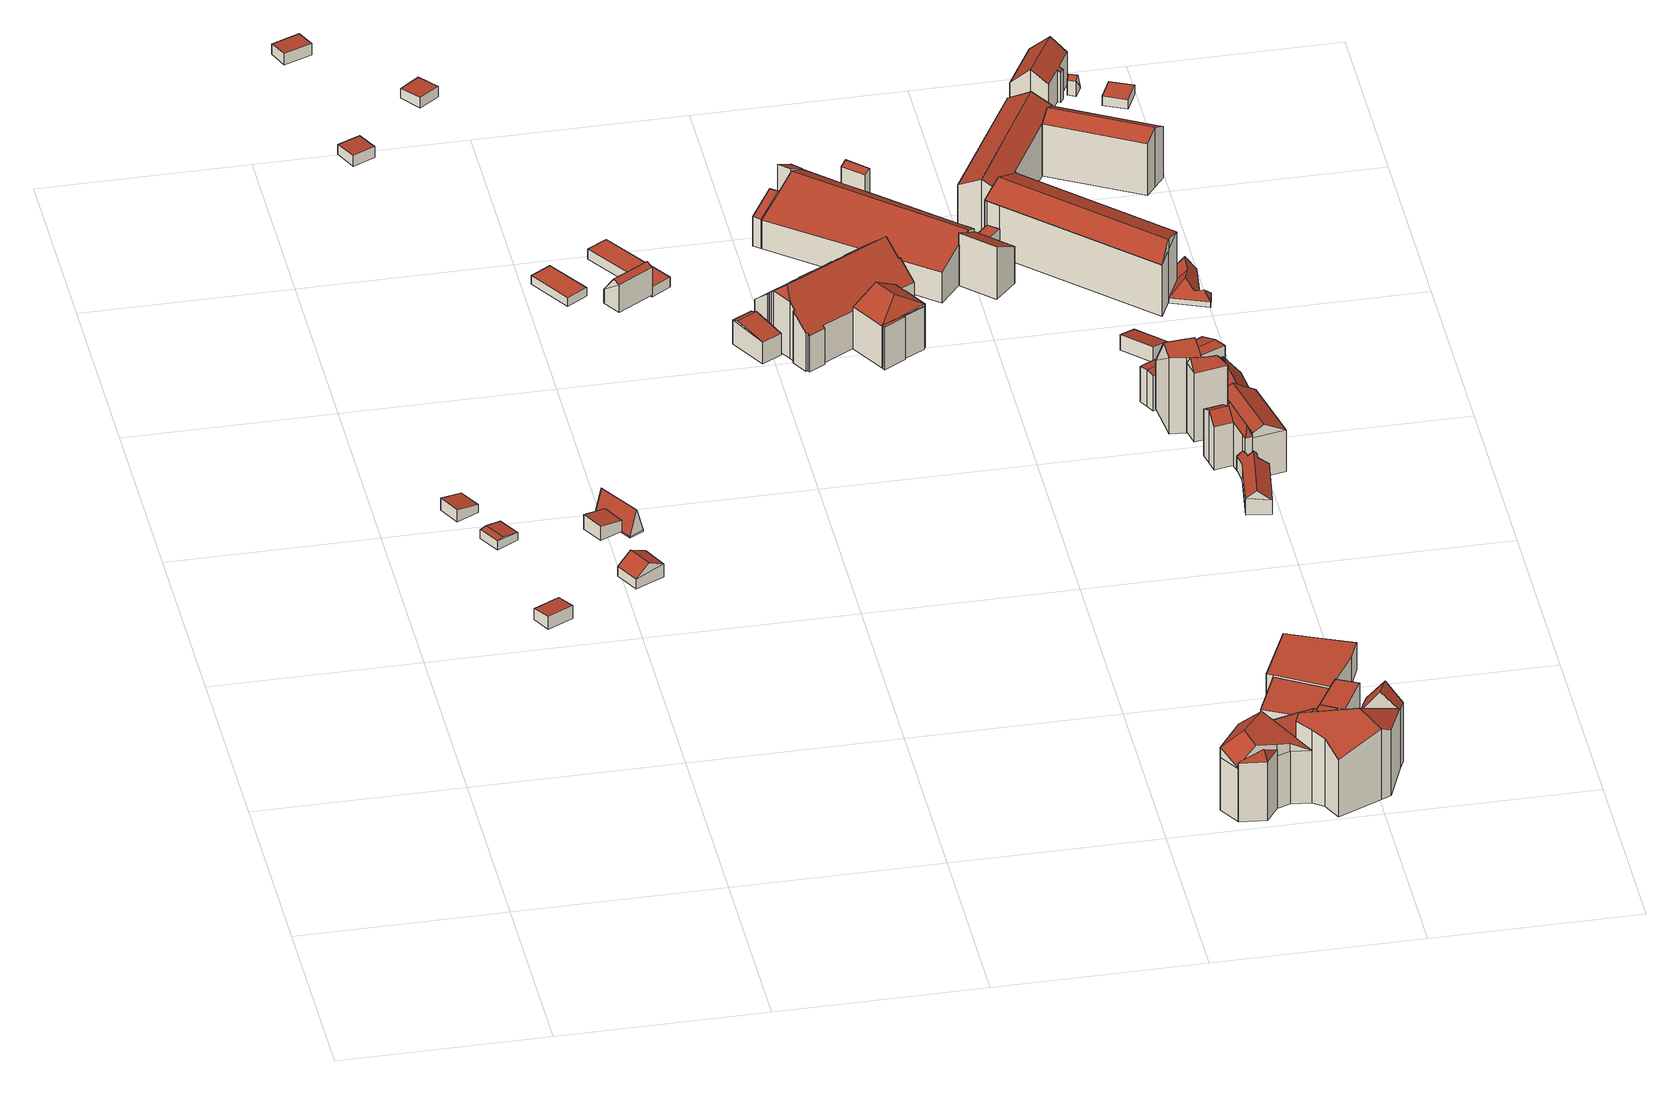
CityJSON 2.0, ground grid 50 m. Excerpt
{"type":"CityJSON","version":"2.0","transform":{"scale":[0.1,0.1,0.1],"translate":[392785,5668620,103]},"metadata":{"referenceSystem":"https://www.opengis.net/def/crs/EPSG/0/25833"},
"CityObjects":{
"building1":{"type":"Building","attributes":{"Dachtyp_tdc":"tdcPolyFlatRoof","Gemeindeschluessel":14627140,"Dachneigung":5.6,"QualitaetDacherkennung":72,"Geometrietyp2DReferenz":"3000","function":"31001_9998","roofType":"2100","measuredHeight":3.53},"geometry":[{"type":"MultiSurface","lod":"2","boundaries":[[[0,1,2,3]],[[1,4,5,2]],[[4,6,7,5]],[[6,0,3,7]],[[6,4,1,0]],[[3,2,5,7]]],"semantics":{"surfaces":[{"type":"WallSurface"},{"type":"RoofSurface"},{"type":"GroundSurface"}],"values":[0,0,0,0,1,2]}}]},
"building2":{"type":"Building","attributes":{"Dachtyp_tdc":"tdcPolyFlatRoof","Gemeindeschluessel":14627140,"Dachneigung":10.7,"QualitaetDacherkennung":77,"Geometrietyp2DReferenz":"3000","function":"31001_9998","roofType":"2100","measuredHeight":3.23},"geometry":[{"type":"MultiSurface","lod":"2","boundaries":[[[8,9,10,11]],[[9,12,13,10]],[[12,14,15,13]],[[14,8,11,15]],[[14,12,9,8]],[[11,10,13,15]]],"semantics":{"surfaces":[{"type":"WallSurface"},{"type":"RoofSurface"},{"type":"GroundSurface"}],"values":[0,0,0,0,1,2]}}]},
"building3":{"type":"Building","attributes":{"Dachtyp_tdc":"tdcGableRoof","Gemeindeschluessel":14627140,"Dachneigung":10.12,"QualitaetDacherkennung":85,"Geometrietyp2DReferenz":"3000","function":"31001_9998","roofType":"3100","measuredHeight":2.85},"geometry":[{"type":"MultiSurface","lod":"2","boundaries":[[[16,17,18,19]],[[17,20,21,18]],[[20,22,23,21]],[[22,16,19,23]],[[20,17,24]],[[16,22,25]],[[17,16,25,24]],[[22,20,24,25]],[[19,18,21,23]]],"semantics":{"surfaces":[{"type":"WallSurface"},{"type":"RoofSurface"},{"type":"GroundSurface"}],"values":[0,0,0,0,0,0,1,1,2]}}]},
"building4":{"type":"Building","attributes":{"Dachtyp_tdc":"tdcGableRoof","Gemeindeschluessel":14627140,"Dachneigung":37.44,"QualitaetDacherkennung":14,"Geometrietyp2DReferenz":"3000","function":"31001_9998","roofType":"3100","measuredHeight":5.5},"geometry":[{"type":"MultiSurface","lod":"2","boundaries":[[[26,27,28,29]],[[27,30,31,28]],[[30,32,33,31]],[[32,26,29,33]],[[30,27,34]],[[26,32,35]],[[27,26,35,34]],[[32,30,34,35]],[[29,28,31,33]]],"semantics":{"surfaces":[{"type":"WallSurface"},{"type":"RoofSurface"},{"type":"GroundSurface"}],"values":[0,0,0,0,0,0,1,1,2]}}]},
"building5":{"type":"Building","attributes":{"Dachtyp_tdc":"tdcPolyFlatRoof","Gemeindeschluessel":14627140,"Dachneigung":8.42,"QualitaetDacherkennung":83,"Geometrietyp2DReferenz":"3000","function":"31001_9998","roofType":"2100","measuredHeight":3.86},"geometry":[{"type":"MultiSurface","lod":"2","boundaries":[[[36,37,38,39]],[[37,40,41,38]],[[40,42,43,41]],[[42,36,39,43]],[[42,40,37,36]],[[39,38,41,43]]],"semantics":{"surfaces":[{"type":"WallSurface"},{"type":"RoofSurface"},{"type":"GroundSurface"}],"values":[0,0,0,0,1,2]}}]},
"building6":{"type":"Building","attributes":{"Dachtyp_tdc":"tdcFreeFormRoof","Gemeindeschluessel":14627140,"Dachneigung":73.21,"QualitaetDacherkennung":10,"Geometrietyp2DReferenz":"3000","function":"31001_9998","roofType":"5000","measuredHeight":6.82},"geometry":[{"type":"MultiSurface","lod":"2","boundaries":[[[44,45,46,47]],[[45,48,49,46]],[[48,50,51,49]],[[50,44,47,51]],[[52,50,48]],[[53,52,48,45]],[[53,45,44]],[[52,53,44,50]],[[47,46,49,51]]],"semantics":{"surfaces":[{"type":"WallSurface"},{"type":"RoofSurface"},{"type":"GroundSurface"}],"values":[0,0,0,0,0,1,0,1,2]}}]},
"building7":{"type":"Building","attributes":{"Dachtyp_tdc":"tdcPolyFlatRoof","Gemeindeschluessel":14627140,"Dachneigung":3.16,"QualitaetDacherkennung":84,"Geometrietyp2DReferenz":"3000","function":"31001_9998","roofType":"2100","measuredHeight":3.12},"geometry":[{"type":"MultiSurface","lod":"2","boundaries":[[[54,55,56,57]],[[55,58,59,56]],[[58,60,61,59]],[[60,54,57,61]],[[60,58,55,54]],[[57,56,59,61]]],"semantics":{"surfaces":[{"type":"WallSurface"},{"type":"RoofSurface"},{"type":"GroundSurface"}],"values":[0,0,0,0,1,2]}}]},
"building8":{"type":"Building","attributes":{"Dachtyp_tdc":"tdcPolyFlatRoof","Gemeindeschluessel":14627140,"Dachneigung":3.9,"QualitaetDacherkennung":81,"Geometrietyp2DReferenz":"3000","function":"31001_9998","roofType":"2100","measuredHeight":3.04},"geometry":[{"type":"MultiSurface","lod":"2","boundaries":[[[62,63,64,65]],[[63,66,67,64]],[[66,68,69,67]],[[68,62,65,69]],[[68,66,63,62]],[[65,64,67,69]]],"semantics":{"surfaces":[{"type":"WallSurface"},{"type":"RoofSurface"},{"type":"GroundSurface"}],"values":[0,0,0,0,1,2]}}]},
"building9":{"type":"Building","attributes":{"Dachtyp_tdc":"tdcPolyFlatRoof","Gemeindeschluessel":14627140,"Dachneigung":2.92,"QualitaetDacherkennung":73,"Geometrietyp2DReferenz":"3000","function":"31001_9998","roofType":"2100","measuredHeight":2.95},"geometry":[{"type":"MultiSurface","lod":"2","boundaries":[[[70,71,72,73]],[[71,74,75,72]],[[74,76,77,75]],[[76,70,73,77]],[[76,74,71,70]],[[73,72,75,77]]],"semantics":{"surfaces":[{"type":"WallSurface"},{"type":"RoofSurface"},{"type":"GroundSurface"}],"values":[0,0,0,0,1,2]}}]},
"building10":{"type":"Building","attributes":{"Dachtyp_tdc":"tdcPolyFlatRoof","Gemeindeschluessel":14627140,"Dachneigung":0,"QualitaetDacherkennung":86,"Geometrietyp2DReferenz":"3000","function":"31001_9998","roofType":"1000","measuredHeight":2.3},"geometry":[{"type":"MultiSurface","lod":"2","boundaries":[[[78,79,80,81]],[[79,82,83,80]],[[82,84,85,83]],[[84,78,81,85]],[[84,82,79,78]],[[81,80,83,85]]],"semantics":{"surfaces":[{"type":"WallSurface"},{"type":"RoofSurface"},{"type":"GroundSurface"}],"values":[0,0,0,0,1,2]}}]},
"building11":{"type":"Building","attributes":{"Dachtyp_tdc":"tdcGableRoof","Gemeindeschluessel":14627140,"Dachneigung":53.63,"QualitaetDacherkennung":1,"Geometrietyp2DReferenz":"3000","function":"31001_9998","roofType":"3100","measuredHeight":8.43},"geometry":[{"type":"MultiSurface","lod":"2","boundaries":[[[86,87,88,89]],[[87,90,91,88]],[[90,92,93,91]],[[92,86,89,93]],[[90,87,94]],[[86,92,95]],[[87,86,95,94]],[[92,90,94,95]],[[89,88,91,93]]],"semantics":{"surfaces":[{"type":"WallSurface"},{"type":"RoofSurface"},{"type":"GroundSurface"}],"values":[0,0,0,0,0,0,1,1,2]}}]},
"building12":{"type":"Building","attributes":{"Dachtyp_tdc":"tdcGableRoof","Gemeindeschluessel":14627140,"Dachneigung":10.16,"QualitaetDacherkennung":13,"Geometrietyp2DReferenz":"3000","function":"31001_9998","roofType":"3100","measuredHeight":7.3},"geometry":[{"type":"MultiSurface","lod":"2","boundaries":[[[96,97,98,99]],[[97,100,101,98]],[[100,102,103,101]],[[102,96,99,103]],[[100,97,104]],[[96,102,105]],[[97,96,105,104]],[[102,100,104,105]],[[99,98,101,103]]],"semantics":{"surfaces":[{"type":"WallSurface"},{"type":"RoofSurface"},{"type":"GroundSurface"}],"values":[0,0,0,0,0,0,1,1,2]}}]},
"building13":{"type":"Building","attributes":{"Dachtyp_tdc":"tdcPolyFlatRoof","Gemeindeschluessel":14627140,"Dachneigung":0,"QualitaetDacherkennung":69,"Geometrietyp2DReferenz":"3000","function":"31001_9998","roofType":"1000","measuredHeight":2.69},"geometry":[{"type":"MultiSurface","lod":"2","boundaries":[[[106,107,108,109]],[[107,110,111,108]],[[110,112,113,111]],[[112,114,115,113]],[[114,106,109,115]],[[114,112,110,107,106]],[[109,108,111,113,115]]],"semantics":{"surfaces":[{"type":"WallSurface"},{"type":"RoofSurface"},{"type":"GroundSurface"}],"values":[0,0,0,0,0,1,2]}}]},
"building14":{"type":"Building","attributes":{"name":"Jahnhalle","Gemeindeschluessel":14627140,"Geometrietyp2DReferenz":"3000","function":"31001_3211","roofType":"9999"},"children":["building14-1","building14-2","building14-3"]},
"building14-1":{"type":"BuildingPart","attributes":{"Dachtyp_tdc":"tdcHipAndGableRoof","Dachneigung":29.48,"QualitaetDacherkennung":60,"Geometrietyp2DReferenz":"3000","roofType":"5000","measuredHeight":15.18},"parents":["building14"],"geometry":[{"type":"MultiSurface","lod":"2","boundaries":[[[116,117,118,119,120]],[[117,121,122,118]],[[121,123,124,122]],[[123,125,126,124]],[[125,127,128,129,126]],[[130,131,132,133,134]],[[130,135,127,125,136]],[[125,123,121,117,116,137,136]],[[137,131,130,136]],[[119,118,122,124,126,129,134,133,138]],[[135,128,127]],[[130,134,129,128,135]],[[139,132,131,137]],[[138,133,132,139]],[[116,120,139,137]],[[138,139,120,119]]],"semantics":{"surfaces":[{"type":"WallSurface"},{"type":"RoofSurface"},{"type":"GroundSurface"},{"type":"ClosureSurface"}],"values":[0,0,0,0,0,0,1,1,1,2,0,3,0,3,0,3]}}]},
"building14-2":{"type":"BuildingPart","attributes":{"Dachtyp_tdc":"tdcGableAndHippedGRoof","Dachneigung":40.04,"QualitaetDacherkennung":63,"Geometrietyp2DReferenz":"3000","roofType":"9999","measuredHeight":17.91},"parents":["building14"],"geometry":[{"type":"MultiSurface","lod":"2","boundaries":[[[140,141,142,143]],[[141,144,145,142]],[[144,146,147,145]],[[146,148,149,147]],[[148,150,151,149]],[[150,152,153,151]],[[152,154,155,153]],[[154,156,157,155]],[[156,158,159,157]],[[158,160,161,159]],[[160,162,163,161]],[[162,164,165,163]],[[164,166,167,165]],[[166,168,169,167]],[[168,170,171,169]],[[170,172,173,171]],[[172,174,175,173]],[[174,176,177,175]],[[176,178,179,177]],[[178,180,119,179]],[[180,120,119]],[[132,181,182,133]],[[181,183,184,182]],[[183,185,186,184]],[[185,187,188,186]],[[187,189,190,188]],[[189,191,192,190]],[[191,193,194,192]],[[193,195,196,194]],[[195,197,198,196]],[[197,199,200,198]],[[199,201,202,200]],[[201,203,204,202]],[[203,205,206,204]],[[205,207,208,206]],[[207,209,210,208]],[[209,211,212,210]],[[211,213,214,212]],[[199,197,215]],[[207,205,203]],[[197,195,193,191,189,187,185,183,181,132,139,120,180,178,176,174,172,215]],[[203,201,199,215,172,170,168,166,164,162,160,158,156,154,152,150,148,146,144,141,140,216,217,218,219,220,213,211,209,207]],[[214,221,222,223,224,225,143,142,145,147,149,151,153,155,157,159,161,163,165,167,169,171,173,175,177,179,119,138,133,182,184,186,188,190,192,194,196,198,200,202,204,206,208,210,212]],[[213,220,221,214]],[[220,219,222,221]],[[219,218,223,222]],[[218,217,224,223]],[[217,216,225,224]],[[216,140,143,225]],[[133,138,139,132]],[[138,119,120,139]]],"semantics":{"surfaces":[{"type":"WallSurface"},{"type":"RoofSurface"},{"type":"GroundSurface"},{"type":"ClosureSurface"}],"values":[0,0,0,0,0,0,0,0,0,0,0,0,0,0,0,0,0,0,0,0,0,0,0,0,0,0,0,0,0,0,0,0,0,0,0,0,0,0,1,1,1,1,2,0,0,0,0,0,0,3,3]}}]},
"building14-3":{"type":"BuildingPart","attributes":{"Dachtyp_tdc":"tdcPolyFlatRoof","Dachneigung":0,"QualitaetDacherkennung":20,"Geometrietyp2DReferenz":"3000","roofType":"1000","measuredHeight":11.59},"parents":["building14"],"geometry":[{"type":"MultiSurface","lod":"2","boundaries":[[[226,227,228,229]],[[227,230,231,228]],[[230,232,233,231]],[[232,234,130,134,233]],[[128,226,229,129]],[[128,135,234,232,230,227,226]],[[229,228,231,233,134,129]],[[135,130,234]],[[129,134,130,135,128]]],"semantics":{"surfaces":[{"type":"WallSurface"},{"type":"RoofSurface"},{"type":"GroundSurface"},{"type":"ClosureSurface"}],"values":[0,0,0,0,0,1,2,0,3]}}]},
"building15":{"type":"Building","attributes":{"Gemeindeschluessel":14627140,"Geometrietyp2DReferenz":"3000","function":"31001_9998","roofType":"9999"},"children":["building15-1","building15-2","building15-3","building15-4","building15-5","building15-6"]},
"building15-1":{"type":"BuildingPart","attributes":{"Dachtyp_tdc":"tdcFreeFormRoof","Dachneigung":39.47,"QualitaetDacherkennung":23,"Geometrietyp2DReferenz":"3000","roofType":"5000","measuredHeight":22.18},"parents":["building15"],"geometry":[{"type":"MultiSurface","lod":"2","boundaries":[[[235,236,237,238,239,240]],[[236,241,242,237]],[[241,243,244,242]],[[243,245,246,247,244]],[[248,249,250,251,252]],[[249,253,254,250]],[[253,255,256,254]],[[255,257,258,256]],[[257,259,260,261,258]],[[253,249,248,262]],[[248,263,264,245,243,241,236,235,265,262]],[[265,266,259,257,255,253,262]],[[261,267,268,238,237,242,244,247,251,250,254,256,258]],[[269,260,259,266]],[[267,261,260,270,271,272]],[[270,260,269]],[[273,271,270,269,266,265]],[[268,267,272,274]],[[274,272,271,273]],[[235,240,273,265]],[[268,274,239,238]],[[274,273,240,239]],[[252,263,248]],[[264,246,245]],[[252,251,247,246]],[[252,246,264,263]]],"semantics":{"surfaces":[{"type":"WallSurface"},{"type":"RoofSurface"},{"type":"GroundSurface"},{"type":"ClosureSurface"}],"values":[0,0,0,0,0,0,0,0,0,1,1,1,2,0,3,3,0,3,3,0,3,3,0,0,3,3]}}]},
"building15-2":{"type":"BuildingPart","attributes":{"Dachtyp_tdc":"tdcPolyFlatRoof","Dachneigung":0,"QualitaetDacherkennung":80,"Geometrietyp2DReferenz":"3000","roofType":"1000","measuredHeight":6.8},"parents":["building15"],"geometry":[{"type":"MultiSurface","lod":"2","boundaries":[[[275,276,277,278,279,280]],[[276,281,282,277]],[[281,283,284,285,282]],[[281,276,275,286,283]],[[285,278,277,282]],[[280,286,275]],[[279,278,285,284]],[[279,284,283,286,280]]],"semantics":{"surfaces":[{"type":"WallSurface"},{"type":"RoofSurface"},{"type":"GroundSurface"},{"type":"ClosureSurface"}],"values":[0,0,0,1,2,0,3,3]}}]},
"building15-3":{"type":"BuildingPart","attributes":{"Dachtyp_tdc":"tdcFreeFormRoof","Dachneigung":60.62,"QualitaetDacherkennung":15,"Geometrietyp2DReferenz":"3000","roofType":"5000","measuredHeight":18.56},"parents":["building15"],"geometry":[{"type":"MultiSurface","lod":"2","boundaries":[[[287,288,289,290,291]],[[288,292,293,289]],[[292,294,295,296,297,293]],[[298,294,292]],[[299,298,292,288]],[[299,288,287]],[[298,299,287,300,294]],[[290,289,293,297]],[[300,295,294]],[[291,290,297,296]],[[291,296,295,300,287]]],"semantics":{"surfaces":[{"type":"WallSurface"},{"type":"RoofSurface"},{"type":"GroundSurface"},{"type":"ClosureSurface"}],"values":[0,0,0,1,1,1,1,2,0,3,3]}}]},
"building15-4":{"type":"BuildingPart","attributes":{"Dachtyp_tdc":"tdcGableRoof","Dachneigung":27.91,"QualitaetDacherkennung":4,"Geometrietyp2DReferenz":"3000","roofType":"3100","measuredHeight":9.73},"parents":["building15"],"geometry":[{"type":"MultiSurface","lod":"2","boundaries":[[[301,302,303,304]],[[302,279,278,303]],[[284,305,306,285]],[[305,239,238,306]],[[271,273,240,307,308,309]],[[310,286,280,311,312,309,308]],[[301,312,311,302]],[[302,311,280,279]],[[284,283,310,308,307,305]],[[305,307,240,239]],[[238,268,267,304,303,278,285,306]],[[267,268,274,272]],[[268,238,239,274]],[[267,272,301,304]],[[285,278,279,284]],[[272,271,309,312,301]],[[283,286,310]],[[279,280,286,283,284]],[[272,274,273,271]],[[274,239,240,273]]],"semantics":{"surfaces":[{"type":"WallSurface"},{"type":"RoofSurface"},{"type":"GroundSurface"},{"type":"ClosureSurface"}],"values":[0,0,0,0,1,1,0,0,0,0,2,3,3,3,3,3,0,3,3,3]}}]},
"building15-5":{"type":"BuildingPart","attributes":{"Dachtyp_tdc":"tdcFreeFormRoof","Dachneigung":27.59,"QualitaetDacherkennung":27,"Geometrietyp2DReferenz":"3000","roofType":"5000","measuredHeight":21.05},"parents":["building15"],"geometry":[{"type":"MultiSurface","lod":"2","boundaries":[[[313,291,290,314]],[[296,315,316,297]],[[315,317,312,301,304,316]],[[260,313,314,261]],[[318,295,300,319,320]],[[260,269,321,320,319,322,323]],[[321,324,325,318,320]],[[315,325,324,317]],[[260,323,313]],[[313,323,322,287,291]],[[296,295,318,325,315]],[[314,290,297,316,304,267,261]],[[297,290,291,296]],[[271,309,312,317,270]],[[261,267,272,271,270,260]],[[272,267,304,301]],[[272,301,312,309,271]],[[317,324,321,269,270]],[[270,269,260]],[[322,319,300,287]],[[291,287,300,295,296]]],"semantics":{"surfaces":[{"type":"WallSurface"},{"type":"RoofSurface"},{"type":"GroundSurface"},{"type":"ClosureSurface"}],"values":[0,0,0,0,1,1,1,0,0,0,0,2,3,0,3,3,3,0,3,0,3]}}]},
"building15-6":{"type":"BuildingPart","attributes":{"Dachtyp_tdc":"tdcGableRoof","Dachneigung":49.63,"QualitaetDacherkennung":71,"Geometrietyp2DReferenz":"3000","roofType":"3100","measuredHeight":21.28},"parents":["building15"],"geometry":[{"type":"MultiSurface","lod":"2","boundaries":[[[246,326,327,247]],[[326,328,329,327]],[[328,252,251,329]],[[328,326,330]],[[326,246,264,331,330]],[[252,328,330,331,263]],[[247,327,329,251]],[[246,247,251,252]],[[263,331,264]],[[252,263,264,246]]],"semantics":{"surfaces":[{"type":"WallSurface"},{"type":"RoofSurface"},{"type":"GroundSurface"},{"type":"ClosureSurface"}],"values":[0,0,0,0,1,1,2,3,0,3]}}]},
"building16":{"type":"Building","attributes":{"name":"Bildungs- und Tagungsstätte der Bundesagentur für Arbeit","Gemeindeschluessel":14627140,"Geometrietyp2DReferenz":"3000","function":"31001_3021","roofType":"9999"},"children":["building16-1","building16-2","building16-3","building16-4","building16-5"]},
"building16-1":{"type":"BuildingPart","attributes":{"Dachtyp_tdc":"tdcPolyFlatRoof","Dachneigung":19.35,"QualitaetDacherkennung":37,"Geometrietyp2DReferenz":"3000","roofType":"2100","measuredHeight":15.21},"parents":["building16"],"geometry":[{"type":"MultiSurface","lod":"2","boundaries":[[[332,333,334]],[[332,335,336,333]],[[335,337,338,336]],[[337,339,340,338]],[[339,341,340]],[[339,337,335,332]],[[333,336,338,340]],[[334,341,339,332]],[[334,333,340,341]]],"semantics":{"surfaces":[{"type":"WallSurface"},{"type":"RoofSurface"},{"type":"GroundSurface"},{"type":"ClosureSurface"}],"values":[0,0,0,0,0,1,2,0,3]}}]},
"building16-2":{"type":"BuildingPart","attributes":{"Dachtyp_tdc":"tdcPolyFlatRoof","Dachneigung":17.96,"QualitaetDacherkennung":62,"Geometrietyp2DReferenz":"3000","roofType":"2100","measuredHeight":10.67},"parents":["building16"],"geometry":[{"type":"MultiSurface","lod":"2","boundaries":[[[342,343,344,345]],[[343,346,347,348,344]],[[349,342,345,350,351]],[[349,346,343,342]],[[345,344,348,350]],[[349,351,347,346]],[[351,350,348,347]]],"semantics":{"surfaces":[{"type":"WallSurface"},{"type":"RoofSurface"},{"type":"GroundSurface"},{"type":"ClosureSurface"}],"values":[0,0,0,1,2,0,3]}}]},
"building16-3":{"type":"BuildingPart","attributes":{"Dachtyp_tdc":"tdcGableRoof","Dachneigung":17.79,"QualitaetDacherkennung":44,"Geometrietyp2DReferenz":"3000","roofType":"3100","measuredHeight":12.43},"parents":["building16"],"geometry":[{"type":"MultiSurface","lod":"2","boundaries":[[[347,352,353,348]],[[354,334,333,355]],[[341,356,357,340]],[[356,358,359,357]],[[358,360,361,362,359]],[[363,364,365,366]],[[364,351,350,365]],[[367,360,358,356,341,334,354,368]],[[368,352,347,351,364,363,369,367]],[[350,348,353,370,355,333,340,357,359,362,371,366,365]],[[348,350,351,347]],[[370,353,352,368]],[[370,368,354,355]],[[340,333,334,341]],[[372,361,360,367]],[[371,362,361,372]],[[369,372,367]],[[363,366,371,372,369]]],"semantics":{"surfaces":[{"type":"WallSurface"},{"type":"RoofSurface"},{"type":"GroundSurface"},{"type":"ClosureSurface"}],"values":[0,0,0,0,0,0,0,1,1,2,3,3,3,3,0,3,0,3]}}]},
"building16-4":{"type":"BuildingPart","attributes":{"Dachtyp_tdc":"tdcPolyFlatRoof","Dachneigung":29.34,"QualitaetDacherkennung":86,"Geometrietyp2DReferenz":"3000","roofType":"2100","measuredHeight":14.32},"parents":["building16"],"geometry":[{"type":"MultiSurface","lod":"2","boundaries":[[[373,374,363,366,375]],[[361,376,377,362]],[[376,373,375,377]],[[376,361,372,369,374,373]],[[375,366,371,362,377]],[[369,363,374]],[[361,362,371,372]],[[372,371,366,363,369]]],"semantics":{"surfaces":[{"type":"WallSurface"},{"type":"RoofSurface"},{"type":"GroundSurface"},{"type":"ClosureSurface"}],"values":[0,0,0,1,2,0,3,3]}}]},
"building16-5":{"type":"BuildingPart","attributes":{"Dachtyp_tdc":"tdcPolyFlatRoof","Dachneigung":29.44,"QualitaetDacherkennung":58,"Geometrietyp2DReferenz":"3000","roofType":"2100","measuredHeight":13.15},"parents":["building16"],"geometry":[{"type":"MultiSurface","lod":"2","boundaries":[[[378,379,380,353,352]],[[379,381,382,380]],[[381,383,354,355,382]],[[383,381,379,378]],[[353,380,382,355,370]],[[352,368,354,383,378]],[[352,353,370,368]],[[370,355,354,368]]],"semantics":{"surfaces":[{"type":"WallSurface"},{"type":"RoofSurface"},{"type":"GroundSurface"},{"type":"ClosureSurface"}],"values":[0,0,0,1,2,0,3,3]}}]},
"building17":{"type":"Building","attributes":{"Gemeindeschluessel":14627140,"Geometrietyp2DReferenz":"3000","function":"31001_9998","roofType":"9999"},"children":["building17-1","building17-2"]},
"building17-1":{"type":"BuildingPart","attributes":{"Dachtyp_tdc":"tdcPolyFlatRoof","Dachneigung":0,"QualitaetDacherkennung":72,"Geometrietyp2DReferenz":"3000","roofType":"1000","measuredHeight":8.13},"parents":["building17"],"geometry":[{"type":"MultiSurface","lod":"2","boundaries":[[[384,385,386,387]],[[385,388,389,386]],[[390,391,392,393]],[[391,394,395,392]],[[394,384,387,395]],[[394,391,390,388,385,384]],[[387,386,389,393,392,395]],[[393,389,388,390]]],"semantics":{"surfaces":[{"type":"WallSurface"},{"type":"RoofSurface"},{"type":"GroundSurface"},{"type":"ClosureSurface"}],"values":[0,0,0,0,0,1,2,3]}}]},
"building17-2":{"type":"BuildingPart","attributes":{"Dachtyp_tdc":"tdcPolyFlatRoof","Dachneigung":0,"QualitaetDacherkennung":60,"Geometrietyp2DReferenz":"3000","roofType":"1000","measuredHeight":8.15},"parents":["building17"],"geometry":[{"type":"MultiSurface","lod":"2","boundaries":[[[396,390,393,397]],[[398,399,389,388]],[[398,400,401,399]],[[400,396,397,401]],[[400,398,388,390,396]],[[397,393,389,399,401]],[[388,389,393,390]]],"semantics":{"surfaces":[{"type":"WallSurface"},{"type":"RoofSurface"},{"type":"GroundSurface"},{"type":"ClosureSurface"}],"values":[0,0,0,0,1,2,3]}}]},
"building18":{"type":"Building","attributes":{"Dachtyp_tdc":"tdcPolyFlatRoof","Gemeindeschluessel":14627140,"Dachneigung":0,"QualitaetDacherkennung":44,"Geometrietyp2DReferenz":"3000","function":"31001_9998","roofType":"1000","measuredHeight":7.28},"geometry":[{"type":"MultiSurface","lod":"2","boundaries":[[[402,403,277,282]],[[403,404,405,277]],[[404,406,407,405]],[[406,408,409,407]],[[408,410,411,409]],[[410,412,413,411]],[[412,414,415,413]],[[414,402,282,415]],[[414,412,410,408,406,404,403,402]],[[282,277,405,407,409,411,413,415]]],"semantics":{"surfaces":[{"type":"WallSurface"},{"type":"RoofSurface"},{"type":"GroundSurface"}],"values":[0,0,0,0,0,0,0,0,1,2]}}]},
"building19":{"type":"Building","attributes":{"name":"Bildungs- und Tagungsstätte der Bundesagentur für Arbeit","Dachtyp_tdc":"tdcPolyFlatRoof","Gemeindeschluessel":14627140,"Dachneigung":3.19,"QualitaetDacherkennung":77,"Geometrietyp2DReferenz":"3000","function":"31001_3021","roofType":"2100","measuredHeight":3.45},"geometry":[{"type":"MultiSurface","lod":"2","boundaries":[[[416,417,418,419]],[[417,420,421,418]],[[420,422,423,421]],[[422,416,419,423]],[[422,420,417,416]],[[419,418,421,423]]],"semantics":{"surfaces":[{"type":"WallSurface"},{"type":"RoofSurface"},{"type":"GroundSurface"}],"values":[0,0,0,0,1,2]}}]},
"building20":{"type":"Building","attributes":{"Dachtyp_tdc":"tdcFreeFormRoof","Gemeindeschluessel":14627140,"Dachneigung":54.48,"QualitaetDacherkennung":8,"Geometrietyp2DReferenz":"3000","function":"31001_9998","roofType":"5000","measuredHeight":22.22},"geometry":[{"type":"MultiSurface","lod":"2","boundaries":[[[424,425,426,427]],[[425,428,429,426]],[[428,430,431,429]],[[430,432,433,431]],[[432,434,435,433]],[[434,436,437,435]],[[436,424,427,437]],[[425,424,438,439,428]],[[439,438,436,434,432,430]],[[430,428,439]],[[424,436,438]],[[427,426,429,431,433,435,437]]],"semantics":{"surfaces":[{"type":"WallSurface"},{"type":"RoofSurface"},{"type":"GroundSurface"}],"values":[0,0,0,0,0,0,0,1,1,0,0,2]}}]},
"building21":{"type":"Building","attributes":{"Dachtyp_tdc":"tdcFreeFormRoof","Gemeindeschluessel":14627140,"Dachneigung":36.07,"QualitaetDacherkennung":88,"Geometrietyp2DReferenz":"3000","function":"31001_9998","roofType":"5000","measuredHeight":6.5},"geometry":[{"type":"MultiSurface","lod":"2","boundaries":[[[440,441,442,443]],[[441,444,445,442]],[[444,446,447,445]],[[446,448,449,447]],[[448,450,451,449]],[[450,452,453,451]],[[452,454,455,453]],[[454,456,457,455]],[[456,458,459,457]],[[458,440,443,459]],[[460,461,450,448,446,444,441,440]],[[458,456,454,452,461,460]],[[452,450,461]],[[440,458,460]],[[443,442,445,447,449,451,453,455,457,459]]],"semantics":{"surfaces":[{"type":"WallSurface"},{"type":"RoofSurface"},{"type":"GroundSurface"}],"values":[0,0,0,0,0,0,0,0,0,0,1,1,0,0,2]}}]},
"building22":{"type":"Building","attributes":{"Dachtyp_tdc":"tdcFreeFormRoof","Gemeindeschluessel":14627140,"Dachneigung":50.53,"QualitaetDacherkennung":4,"Geometrietyp2DReferenz":"3000","function":"31001_9998","roofType":"5000","measuredHeight":21.6},"geometry":[{"type":"MultiSurface","lod":"2","boundaries":[[[462,463,464,465]],[[463,466,467,464]],[[466,468,469,467]],[[468,470,471,469]],[[470,472,473,471]],[[472,474,475,473]],[[474,476,477,475]],[[476,462,465,477]],[[478,479,480,481,482,476,474]],[[483,478,474,472]],[[483,472,470]],[[479,478,483,470,468]],[[480,479,468,466]],[[481,480,466,463]],[[482,481,463,462]],[[482,462,476]],[[465,464,467,469,471,473,475,477]]],"semantics":{"surfaces":[{"type":"WallSurface"},{"type":"RoofSurface"},{"type":"GroundSurface"}],"values":[0,0,0,0,0,0,0,0,1,1,1,1,1,1,1,0,2]}}]},
"building23":{"type":"Building","attributes":{"Dachtyp_tdc":"tdcFreeFormRoof","Gemeindeschluessel":14627140,"Dachneigung":51.62,"QualitaetDacherkennung":6,"Geometrietyp2DReferenz":"3000","function":"31001_9998","roofType":"5000","measuredHeight":13.93},"geometry":[{"type":"MultiSurface","lod":"2","boundaries":[[[484,485,486,467]],[[485,487,488,486]],[[487,489,469,488]],[[489,484,467,469]],[[490,489,487]],[[491,490,487,485]],[[491,485,484]],[[490,491,484,489]],[[467,486,488,469]]],"semantics":{"surfaces":[{"type":"WallSurface"},{"type":"RoofSurface"},{"type":"GroundSurface"}],"values":[0,0,0,0,1,1,1,1,2]}}]},
"building24":{"type":"Building","attributes":{"Dachtyp_tdc":"tdcPolyFlatRoof","Gemeindeschluessel":14627140,"Dachneigung":17.46,"QualitaetDacherkennung":34,"Geometrietyp2DReferenz":"3000","function":"31001_9998","roofType":"2100","measuredHeight":4.2},"geometry":[{"type":"MultiSurface","lod":"2","boundaries":[[[492,493,494,495]],[[493,496,497,494]],[[496,498,499,497]],[[498,492,495,499]],[[498,496,493,492]],[[495,494,497,499]]],"semantics":{"surfaces":[{"type":"WallSurface"},{"type":"RoofSurface"},{"type":"GroundSurface"}],"values":[0,0,0,0,1,2]}}]},
"building25":{"type":"Building","attributes":{"Dachtyp_tdc":"tdcPolyFlatRoof","Gemeindeschluessel":14627140,"Dachneigung":37.67,"QualitaetDacherkennung":94,"Geometrietyp2DReferenz":"3000","function":"31001_9998","roofType":"2100","measuredHeight":6.27},"geometry":[{"type":"MultiSurface","lod":"2","boundaries":[[[500,501,502,435]],[[501,503,504,502]],[[503,505,437,504]],[[505,500,435,437]],[[505,503,501,500]],[[435,502,504,437]]],"semantics":{"surfaces":[{"type":"WallSurface"},{"type":"RoofSurface"},{"type":"GroundSurface"}],"values":[0,0,0,0,1,2]}}]},
"building26":{"type":"Building","attributes":{"Dachtyp_tdc":"tdcGableRoof","Gemeindeschluessel":14627140,"Dachneigung":10.59,"QualitaetDacherkennung":44,"Geometrietyp2DReferenz":"3000","function":"31001_9998","roofType":"3100","measuredHeight":10.06},"geometry":[{"type":"MultiSurface","lod":"2","boundaries":[[[506,507,508,509]],[[507,510,511,508]],[[510,512,513,511]],[[512,514,515,513]],[[514,516,517,515]],[[516,518,519,517]],[[518,520,521,519]],[[520,506,509,521]],[[516,514,512,510]],[[510,507,506,520,518,516]],[[509,508,511,513,515,517,519,521]]],"semantics":{"surfaces":[{"type":"WallSurface"},{"type":"RoofSurface"},{"type":"GroundSurface"}],"values":[0,0,0,0,0,0,0,0,1,1,2]}}]},
"building27":{"type":"Building","attributes":{"Gemeindeschluessel":14627140,"Geometrietyp2DReferenz":"3000","function":"31001_9998","roofType":"9999"},"children":["building27-1","building27-2","building27-3"]},
"building27-1":{"type":"BuildingPart","attributes":{"Dachtyp_tdc":"tdcGableRoof","Dachneigung":41.22,"QualitaetDacherkennung":81,"Geometrietyp2DReferenz":"3000","roofType":"3100","measuredHeight":14.42},"parents":["building27"],"geometry":[{"type":"MultiSurface","lod":"2","boundaries":[[[522,523,524,525,526]],[[523,527,528,524]],[[527,529,530,528]],[[529,531,532,533,530]],[[527,523,522,534]],[[534,531,529,527]],[[535,525,524,528,530,533,536]],[[522,526,537,534]],[[526,525,535,537]],[[537,538,532,531,534]],[[535,536,538,537]],[[536,533,532,538]]],"semantics":{"surfaces":[{"type":"WallSurface"},{"type":"RoofSurface"},{"type":"GroundSurface"},{"type":"ClosureSurface"}],"values":[0,0,0,0,1,1,2,0,3,0,3,3]}}]},
"building27-2":{"type":"BuildingPart","attributes":{"Dachtyp_tdc":"tdcGableRoof","Dachneigung":29.84,"QualitaetDacherkennung":91,"Geometrietyp2DReferenz":"3000","roofType":"3100","measuredHeight":14.35},"parents":["building27"],"geometry":[{"type":"MultiSurface","lod":"2","boundaries":[[[539,540,541,542]],[[543,544,545,546]],[[544,547,548,545]],[[547,549,550,548]],[[549,539,542,550]],[[551,552,553,539]],[[554,553,552,555,556,557]],[[543,558,557,556,544]],[[544,556,555,547]],[[547,555,552,551,549]],[[539,553,554,559,540]],[[549,551,539]],[[542,541,546,545,548,550]],[[546,541,540,543]],[[558,559,554,557]],[[540,559,558,543]]],"semantics":{"surfaces":[{"type":"WallSurface"},{"type":"RoofSurface"},{"type":"GroundSurface"},{"type":"ClosureSurface"}],"values":[0,0,0,0,0,1,1,0,0,0,0,0,2,3,0,3]}}]},
"building27-3":{"type":"BuildingPart","attributes":{"Dachtyp_tdc":"tdcFreeFormRoof","Dachneigung":70.7,"QualitaetDacherkennung":35,"Geometrietyp2DReferenz":"3000","roofType":"5000","measuredHeight":14.34},"parents":["building27"],"geometry":[{"type":"MultiSurface","lod":"2","boundaries":[[[560,558,543,546,561]],[[559,562,563,541,540]],[[562,564,565,563]],[[564,526,525,565]],[[532,566,567,533]],[[566,560,561,567]],[[538,537,526,564,562,568,569]],[[562,559,568]],[[559,558,569,568]],[[558,560,566,532,538,569]],[[561,546,541,563,565,525,535,536,533,567]],[[540,541,546,543]],[[540,543,558,559]],[[535,525,526,537]],[[536,535,537,538]],[[536,538,532,533]]],"semantics":{"surfaces":[{"type":"WallSurface"},{"type":"RoofSurface"},{"type":"GroundSurface"},{"type":"ClosureSurface"}],"values":[0,0,0,0,0,0,1,1,1,1,2,3,3,3,3,3]}}]},
"building28":{"type":"Building","attributes":{"Dachtyp_tdc":"tdcFreeFormRoof","Gemeindeschluessel":14627140,"Dachneigung":50.84,"QualitaetDacherkennung":69,"Geometrietyp2DReferenz":"3000","function":"31001_9998","roofType":"5000","measuredHeight":12.52},"geometry":[{"type":"MultiSurface","lod":"2","boundaries":[[[570,571,572,573]],[[571,574,575,572]],[[574,576,577,575]],[[576,578,579,577]],[[578,580,581,579]],[[580,582,583,581]],[[582,570,573,583]],[[584,580,578,585]],[[582,584,585,576,574,571,570]],[[582,580,584]],[[578,576,585]],[[573,572,575,577,579,581,583]]],"semantics":{"surfaces":[{"type":"WallSurface"},{"type":"RoofSurface"},{"type":"GroundSurface"}],"values":[0,0,0,0,0,0,0,1,1,0,0,2]}}]},
"building29":{"type":"Building","attributes":{"name":"Bildungs- und Tagungsstätte der Bundesagentur für Arbeit","Gemeindeschluessel":14627140,"Geometrietyp2DReferenz":"3000","function":"31001_3021","roofType":"9999"},"children":["building29-1","building29-2","building29-3"]},
"building29-1":{"type":"BuildingPart","attributes":{"Dachtyp_tdc":"tdcGableRoof","Dachneigung":22.31,"QualitaetDacherkennung":74,"Geometrietyp2DReferenz":"3000","roofType":"3100","measuredHeight":16.93},"parents":["building29"],"geometry":[{"type":"MultiSurface","lod":"2","boundaries":[[[586,587,588,589]],[[587,590,591,588]],[[590,592,593,591]],[[592,594,595,593]],[[594,596,597,595]],[[596,598,599,597]],[[600,586,589,601]],[[600,602,603,604,605,586]],[[604,603,606,607,608,609,610]],[[587,605,604,610,590]],[[590,610,609,592]],[[592,609,608,594]],[[594,608,607,596]],[[596,607,606,611,598]],[[586,605,587]],[[589,588,591,593,595,597,599,601]],[[601,599,598,600]],[[611,606,603,602]],[[598,611,602,600]]],"semantics":{"surfaces":[{"type":"WallSurface"},{"type":"RoofSurface"},{"type":"GroundSurface"},{"type":"ClosureSurface"}],"values":[0,0,0,0,0,0,0,1,1,0,0,0,0,0,0,2,3,0,3]}}]},
"building29-2":{"type":"BuildingPart","attributes":{"Dachtyp_tdc":"tdcGableRoof","Dachneigung":29.55,"QualitaetDacherkennung":73,"Geometrietyp2DReferenz":"3000","roofType":"3100","measuredHeight":16.19},"parents":["building29"],"geometry":[{"type":"MultiSurface","lod":"2","boundaries":[[[612,613,614,615]],[[613,616,617,614]],[[616,618,619,617]],[[618,620,621,619]],[[620,622,623,621]],[[618,616,613,612,624,625]],[[625,626,622,620,618]],[[627,615,614,617,619,621,623]],[[624,628,625]],[[612,615,627,628,624]],[[628,626,625]],[[623,622,626,628,627]]],"semantics":{"surfaces":[{"type":"WallSurface"},{"type":"RoofSurface"},{"type":"GroundSurface"},{"type":"ClosureSurface"}],"values":[0,0,0,0,0,1,1,2,0,3,0,3]}}]},
"building29-3":{"type":"BuildingPart","attributes":{"Dachtyp_tdc":"tdcFreeFormRoof","Dachneigung":27.56,"QualitaetDacherkennung":63,"Geometrietyp2DReferenz":"3000","roofType":"5000","measuredHeight":16.99},"parents":["building29"],"geometry":[{"type":"MultiSurface","lod":"2","boundaries":[[[629,600,601,630]],[[611,631,632,599,598]],[[631,633,634,632]],[[633,635,636,634]],[[635,637,638,636]],[[637,639,612,615,638]],[[640,629,630,623,622]],[[637,635,633,631]],[[631,611,602,600,629,640,626,628,624,639,637]],[[630,601,599,632,634,636,638,615,627,623]],[[598,599,601,600]],[[598,600,602,611]],[[622,626,640]],[[624,612,639]],[[627,615,612,624,628]],[[622,623,627,628,626]]],"semantics":{"surfaces":[{"type":"WallSurface"},{"type":"RoofSurface"},{"type":"GroundSurface"},{"type":"ClosureSurface"}],"values":[0,0,0,0,0,0,0,1,1,2,3,3,0,0,3,3]}}]},
"building30":{"type":"Building","attributes":{"Dachtyp_tdc":"tdcFreeFormRoof","Gemeindeschluessel":14627140,"Dachneigung":50.46,"QualitaetDacherkennung":10,"Geometrietyp2DReferenz":"3000","function":"31001_9998","roofType":"5000","measuredHeight":5.32},"geometry":[{"type":"MultiSurface","lod":"2","boundaries":[[[641,642,643,644]],[[642,645,646,643]],[[645,647,648,646]],[[647,649,650,648]],[[649,651,652,650]],[[651,653,654,652]],[[653,655,656,654]],[[655,641,644,656]],[[657,658,659,660,655,653]],[[651,657,653]],[[657,651,649]],[[658,657,649,647]],[[659,658,647,645]],[[661,660,659,645,642]],[[661,642,641]],[[660,661,641,655]],[[644,643,646,648,650,652,654,656]]],"semantics":{"surfaces":[{"type":"WallSurface"},{"type":"RoofSurface"},{"type":"GroundSurface"}],"values":[0,0,0,0,0,0,0,0,1,0,0,1,1,1,1,1,2]}}]},
"building31":{"type":"Building","attributes":{"Dachtyp_tdc":"tdcGableRoof","Gemeindeschluessel":14627140,"Dachneigung":43.42,"QualitaetDacherkennung":65,"Geometrietyp2DReferenz":"3000","function":"31001_9998","roofType":"3100","measuredHeight":12.11},"geometry":[{"type":"MultiSurface","lod":"2","boundaries":[[[662,663,664,665]],[[663,666,667,664]],[[666,668,669,667]],[[668,670,671,669]],[[670,672,673,671]],[[672,674,675,673]],[[674,676,677,675]],[[676,678,679,677]],[[678,680,681,679]],[[680,662,665,681]],[[676,674,672,670,668,666,663,662]],[[662,680,678,676]],[[665,664,667,669,671,673,675,677,679,681]]],"semantics":{"surfaces":[{"type":"WallSurface"},{"type":"RoofSurface"},{"type":"GroundSurface"}],"values":[0,0,0,0,0,0,0,0,0,0,1,1,2]}}]},
"building32":{"type":"Building","attributes":{"Dachtyp_tdc":"tdcGableRoof","Gemeindeschluessel":14627140,"Dachneigung":68.6,"QualitaetDacherkennung":18,"Geometrietyp2DReferenz":"3000","function":"31001_9998","roofType":"3100","measuredHeight":4.88},"geometry":[{"type":"MultiSurface","lod":"2","boundaries":[[[682,683,684,685]],[[683,686,687,684]],[[686,688,689,687]],[[688,682,685,689]],[[686,683,690]],[[682,688,691]],[[683,682,691,690]],[[688,686,690,691]],[[685,684,687,689]]],"semantics":{"surfaces":[{"type":"WallSurface"},{"type":"RoofSurface"},{"type":"GroundSurface"}],"values":[0,0,0,0,0,0,1,1,2]}}]},
"building33":{"type":"Building","attributes":{"Dachtyp_tdc":"tdcPolyFlatRoof","Gemeindeschluessel":14627140,"Dachneigung":0,"QualitaetDacherkennung":73,"Geometrietyp2DReferenz":"3000","function":"31001_9998","roofType":"1000","measuredHeight":2.54},"geometry":[{"type":"MultiSurface","lod":"2","boundaries":[[[692,693,694,695]],[[693,696,697,694]],[[696,698,699,697]],[[698,692,695,699]],[[698,696,693,692]],[[695,694,697,699]]],"semantics":{"surfaces":[{"type":"WallSurface"},{"type":"RoofSurface"},{"type":"GroundSurface"}],"values":[0,0,0,0,1,2]}}]}
},
"vertices":[
[193,416,554],[216,371,559],[216,371,524],[193,416,524],[154,339,559],[154,339,524],[130,383,554],[130,383,524],
[7,845,558],[60,872,547],[60,872,526],[7,845,526],[88,819,547],[88,819,526],[34,791,558],[34,791,526],
[124,746,547],[154,694,547],[154,694,526],[124,746,526],[102,664,551],[102,664,526],[72,716,551],[72,716,526],[118,673,554],[88,725,554],
[385,490,526],[354,550,526],[354,550,500],[385,490,500],[425,586,535],[425,586,500],[455,526,535],[455,526,500],[387,567,555],[418,507,555],
[395,713,535],[342,686,544],[342,686,505],[395,713,505],[314,739,544],[314,739,505],[368,767,535],[368,767,505],
[355,822,482],[388,842,482],[388,842,478],[355,822,478],[450,741,482],[450,741,478],[416,721,482],[416,721,478],[433,731,546],[372,832,546],
[22,2737,483],[2,2784,480],[2,2784,452],[22,2737,452],[70,2812,480],[70,2812,452],[90,2764,483],[90,2764,452],
[121,2440,394],[96,2494,390],[96,2494,364],[121,2440,364],[151,2519,390],[151,2519,364],[175,2464,394],[175,2464,364],
[308,2610,411],[272,2659,408],[272,2659,382],[308,2610,382],[320,2694,408],[320,2694,382],[356,2646,411],[356,2646,382],
[581,2065,226],[532,2034,226],[532,2034,203],[581,2065,203],[468,2136,226],[468,2136,203],[517,2167,226],[517,2167,203],
[615,2037,236],[699,2090,236],[699,2090,199],[615,2037,199],[727,2046,275],[727,2046,199],[641,1993,275],[641,1993,199],[718,2060,283],[632,2007,283],
[813,1548,458],[861,1575,458],[861,1575,393],[813,1548,393],[912,1485,451],[912,1485,393],[864,1458,451],[864,1458,393],[870,1559,466],[822,1532,466],
[614,2221,221],[662,2251,221],[662,2251,194],[614,2221,194],[774,2077,221],[774,2077,194],[727,2046,221],[727,2046,194],[699,2090,221],[699,2090,194],
[1197,1606,464],[1212,1580,464],[1212,1580,345],[1197,1606,345],[1197,1606,446],[1214,1581,463],[1214,1581,345],[1248,1519,463],[1248,1519,345],[1246,1518,465],[1246,1518,345],[1241,1515,464],[1241,1515,461],[1241,1515,345],[1138,1458,459],[1088,1545,459],[1088,1545,447],[1088,1545,345],[1138,1458,345],[1173,1478,461],[1179,1521,497],[1147,1578,497],[1147,1578,345],[1147,1578,447],
[971,1682,450],[998,1697,450],[998,1697,345],[971,1682,345],[995,1702,445],[995,1702,345],[1041,1728,445],[1041,1728,345],[1044,1724,449],[1044,1724,345],[1072,1740,449],[1072,1740,345],[1069,1745,444],[1069,1745,345],[1080,1751,444],[1080,1751,345],[1083,1746,449],[1083,1746,345],[1115,1764,449],[1115,1764,345],[1112,1768,445],[1112,1768,345],[1149,1789,445],[1149,1789,345],[1151,1785,449],[1151,1785,345],[1157,1788,449],[1157,1788,345],[1181,1746,491],[1181,1746,345],[1178,1744,491],[1178,1744,345],[1196,1711,524],[1196,1711,345],[1217,1673,488],[1217,1673,345],[1221,1675,488],[1221,1675,345],[1245,1632,446],[1245,1632,345],[1197,1606,447],[1088,1546,448],[1088,1546,345],[1011,1502,448],[1011,1502,345],[1014,1497,443],[1014,1497,345],[975,1475,443],[975,1475,345],[972,1480,448],[972,1480,345],[968,1478,448],[968,1478,345],[946,1517,486],[946,1517,345],[950,1520,486],[950,1520,345],[942,1534,500],[942,1534,345],[914,1583,500],[914,1583,345],[910,1589,494],[910,1589,345],[906,1587,494],[906,1587,345],[904,1586,490],[904,1586,345],[902,1589,490],[902,1589,345],[880,1629,451],[880,1629,345],[885,1632,451],[885,1632,345],[882,1637,445],[882,1637,345],[942,1567,524],[969,1686,445],[958,1680,445],[960,1675,450],[927,1656,450],[924,1661,445],[924,1661,345],[927,1656,345],[960,1675,345],[958,1680,345],[969,1686,345],
[1244,1511,461],[1193,1483,461],[1193,1483,345],[1244,1511,345],[1195,1481,461],[1195,1481,345],[1142,1450,461],[1142,1450,345],[1138,1458,461],
[1863,179,170],[1909,179,168],[1909,179,6],[1863,179,6],[1863,179,33],[1863,179,88],[1936,190,157],[1936,190,6],[1960,172,170],[1960,172,6],[1974,171,170],[1974,171,164],[1974,171,6],[2068,165,170],[2028,65,185],[2028,65,6],[2068,165,6],[2068,165,165],[2004,54,199],[2004,54,6],[1896,5,162],[1896,5,6],[1874,51,191],[1874,51,6],[1848,71,203],[1848,71,149],[1848,71,6],[1963,102,228],[2064,165,170],[1979,171,170],[1825,111,228],[1816,96,217],[1816,96,6],[1825,111,6],[1816,96,171],[1816,96,149],[1816,96,89],[1816,96,33],[1825,111,89],[1825,111,33],
[1787,359,74],[1839,479,74],[1839,479,6],[1787,359,6],[1787,359,33],[1787,359,36],[1959,407,74],[1959,407,6],[1895,299,74],[1895,299,33],[1895,299,6],[1849,325,74],
[1767,65,166],[1737,22,166],[1737,22,6],[1767,65,6],[1767,65,149],[1672,28,166],[1672,28,6],[1671,31,166],[1671,31,152],[1671,31,149],[1671,31,6],[1674,30,169],[1730,37,191],[1684,36,166],
[1702,185,33],[1734,237,33],[1734,237,6],[1702,185,6],[1923,284,33],[1923,284,6],[1923,284,87],[1897,298,103],[1796,111,103],[1895,299,102],[1734,237,42],[1702,185,41],
[1799,76,149],[1799,76,6],[1640,84,149],[1640,84,6],[1702,185,149],[1641,81,178],[1714,47,197],[1695,82,216],[1748,149,216],[1767,65,181],[1799,76,172],[1702,185,164],[1640,84,176],
[2002,227,166],[2002,227,6],[2080,192,167],[2080,192,6],[2042,209,219],[2023,168,219],
[1229,2400,243],[1229,2400,98],[1229,2400,198],[1242,2414,250],[1242,2414,98],[1288,2370,250],[1288,2370,98],[1275,2356,243],[1275,2356,98],[1275,2356,199],
[1014,2336,178],[1065,2399,205],[1065,2399,98],[1014,2336,98],[1083,2385,205],[1083,2385,202],[1083,2385,98],[1031,2322,178],[1031,2322,98],[1031,2322,176],
[1119,2430,220],[1119,2430,98],[1154,2473,196],[1154,2473,98],[1454,2182,205],[1454,2182,98],[1478,2159,206],[1478,2159,98],[1485,2153,206],[1485,2153,199],[1485,2153,98],[1438,2094,208],[1388,2033,182],[1388,2033,98],[1438,2094,98],[1467,2129,222],[1122,2434,222],[1462,2123,220],[1122,2434,98],[1467,2129,98],[1467,2129,215],
[1510,2023,241],[1438,2094,241],[1510,2023,98],[1562,2078,199],[1562,2078,98],
[1119,2430,230],[1094,2454,229],[1094,2454,98],[1132,2494,198],[1132,2494,98],[1154,2473,198],
[2022,401,86],[1969,304,86],[1969,304,4],[2022,401,4],[1954,313,86],[1954,313,4],[1917,335,86],[1959,407,86],[1959,407,4],[1917,335,4],[1971,426,86],[1971,426,4],
[1895,299,86],[1895,299,4],[1936,281,86],[1936,281,4],[1923,284,86],[1923,284,4],
[1959,407,79],[1839,479,79],[1825,486,79],[1825,486,6],[1893,636,79],[1893,636,6],[1958,607,79],[1958,607,6],[2048,568,79],[2048,568,6],[2025,514,79],[2025,514,6],[1971,426,79],[1971,426,6],
[1478,2159,133],[1454,2182,132],[1454,2182,99],[1478,2159,99],[1537,2268,132],[1537,2268,99],[1561,2245,133],[1561,2245,99],
[1874,1491,254],[1840,1491,256],[1840,1491,51],[1874,1491,51],[1801,1495,258],[1801,1495,51],[1791,1600,182],[1791,1600,51],[1860,1634,145],[1860,1634,51],[1863,1606,184],[1863,1606,51],[1869,1545,269],[1869,1545,51],[1869,1542,273],[1797,1536,273],
[1907,1144,99],[1926,1280,99],[1926,1280,54],[1907,1144,54],[1922,1324,91],[1922,1324,54],[1936,1327,101],[1936,1327,54],[1939,1315,104],[1939,1315,54],[1942,1296,109],[1942,1296,54],[1962,1295,114],[1962,1295,54],[1961,1278,113],[1961,1278,54],[1987,1277,94],[1987,1277,54],[1966,1135,94],[1966,1135,54],[1933,1140,119],[1955,1296,119],
[1840,1491,243],[1874,1491,243],[1874,1491,55],[1840,1491,55],[1879,1492,243],[1879,1492,55],[1900,1493,243],[1900,1493,55],[1918,1495,243],[1918,1495,55],[1921,1495,243],[1921,1495,55],[1928,1462,243],[1928,1462,55],[1849,1447,243],[1849,1447,55],[1907,1476,264],[1902,1475,265],[1880,1472,266],[1874,1472,267],[1845,1469,271],[1918,1491,247],
[1879,1492,185],[1878,1507,185],[1878,1507,55],[1899,1508,185],[1899,1508,55],[1900,1493,185],[1892,1500,194],[1886,1500,194],
[1752,1816,111],[1792,1856,93],[1792,1856,69],[1752,1816,69],[1856,1795,93],[1856,1795,69],[1815,1753,111],[1815,1753,69],
[1863,1606,80],[1906,1610,113],[1906,1610,51],[1913,1542,114],[1913,1542,51],[1869,1545,80],
[1791,1600,143],[1784,1597,143],[1784,1597,47],[1791,1600,47],[1775,1616,147],[1775,1616,47],[1763,1640,142],[1763,1640,47],[1923,1730,141],[1923,1730,47],[1947,1705,147],[1947,1705,47],[1966,1685,142],[1966,1685,47],[1860,1634,143],[1860,1634,47],
[1925,1381,144],[1880,1372,144],[1880,1372,26],[1925,1381,26],[1925,1381,143],[1874,1401,170],[1874,1401,26],[1868,1432,153],[1868,1432,26],[1913,1442,153],[1913,1442,118],[1913,1442,26],[1920,1410,170],[1920,1410,26],[1915,1433,26],[1920,1410,143],[1915,1433,143],
[2037,1335,139],[1957,1319,139],[1957,1319,26],[2037,1335,26],[1933,1437,139],[1928,1462,139],[1928,1462,26],[1933,1437,26],[1921,1495,139],[1921,1495,26],[2000,1503,139],[2000,1503,26],[2000,1503,140],[1948,1498,169],[1985,1324,169],[1957,1319,153],[1921,1495,154],[1928,1462,154],[1933,1437,154],[1933,1437,143],[1957,1319,143],
[1919,1434,143],[1919,1434,26],[1939,1315,143],[1939,1315,26],[1936,1327,143],[1936,1327,26],[1917,1442,118],[1917,1442,26],[1946,1326,169],[1926,1426,169],
[1921,1495,118],[1918,1495,114],[1918,1495,37],[1921,1495,37],[1913,1542,113],[1913,1542,37],[1906,1610,112],[1906,1610,37],[1989,1618,110],[1989,1618,37],[2000,1503,110],[2000,1503,37],[1947,1500,149],[1947,1500,37],[1958,1501,162],[1947,1614,162],
[1931,2068,196],[1899,2001,196],[1899,2001,56],[1931,2068,56],[1873,1945,196],[1873,1945,56],[1561,2245,196],[1561,2245,56],[1537,2268,196],[1537,2268,56],[1532,2273,196],[1532,2273,56],[1557,2299,196],[1557,2299,56],[1622,2366,196],[1622,2366,56],[1621,2365,196],[1572,2315,226],[1898,2000,226],[1899,2001,225],[1557,2299,215],[1532,2273,197],[1537,2268,197],[1561,2245,197],[1873,1945,197],[1557,2299,210],
[1753,2607,197],[1969,2487,196],[1969,2487,56],[1753,2607,56],[1981,2480,197],[1981,2480,56],[1957,2449,218],[1957,2449,56],[1934,2419,197],[1934,2419,56],[1716,2541,197],[1716,2541,56],[1752,2605,198],[1734,2573,218],[1717,2542,198],[1734,2573,56],[1734,2573,198],
[1620,2368,198],[1620,2368,56],[1533,2313,226],[1533,2313,56],[1484,2342,197],[1484,2342,56],[1660,2658,197],[1660,2658,56],[1709,2631,226],[1709,2631,56],[1753,2607,198],[1716,2541,198],
[1997,2001,66],[1989,1967,66],[1989,1967,51],[1997,2001,51],[1899,2001,66],[1899,2001,51],[1931,2068,66],[1931,2068,51],[1930,2113,66],[1930,2113,51],[1974,2101,66],[1974,2101,51],[1983,2099,66],[1983,2099,51],[1971,2005,66],[1971,2005,51],[1957,2106,99],[1955,2063,95],[1942,2018,104],[1956,1994,83],[1978,1988,85],
[1798,2866,205],[1833,2844,172],[1833,2844,84],[1798,2866,84],[1805,2793,172],[1805,2793,84],[1813,2789,165],[1813,2789,84],[1805,2776,165],[1805,2776,84],[1798,2780,172],[1798,2780,84],[1768,2728,172],[1768,2728,84],[1731,2747,205],[1731,2747,84],[1687,2769,158],[1687,2769,84],[1756,2892,159],[1756,2892,84],
[1840,2841,80],[1860,2832,81],[1860,2832,77],[1840,2841,77],[1846,2804,117],[1846,2804,77],[1827,2813,117],[1827,2813,77],[1852,2816,126],[1832,2825,126],
[1902,2788,81],[1927,2842,81],[1927,2842,56],[1902,2788,56],[1982,2817,81],[1982,2817,56],[1957,2762,81],[1957,2762,56]
]}
